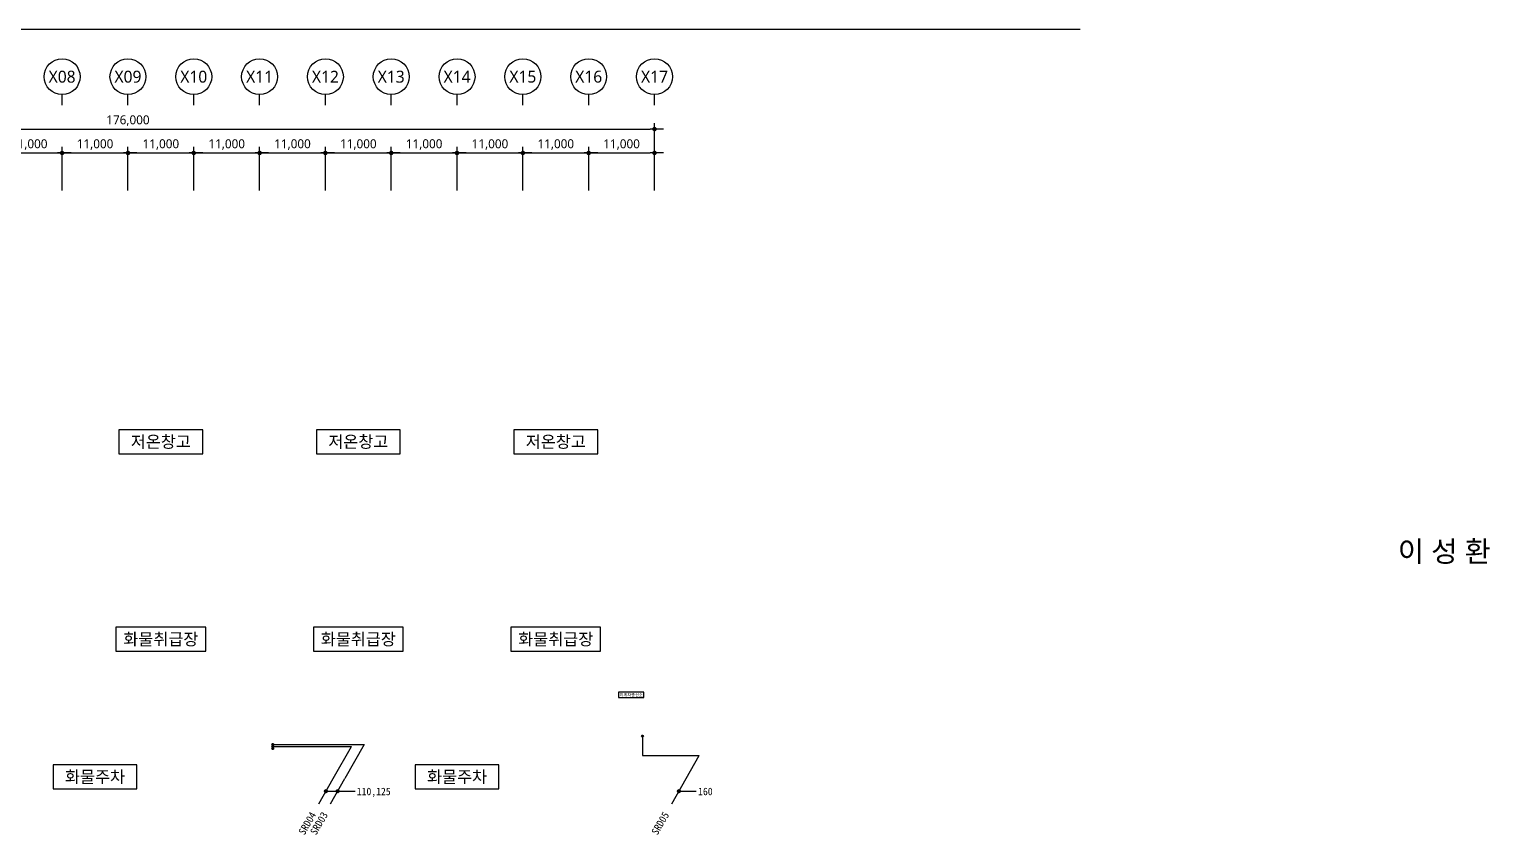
# Model space of a CAD drawing. Header units: millimetres. Extents: x 5104319 to 7084979, y 3076390 to 3633130.
# Drawn here: x 5647437 to 5891528, y 3230421 to 3365030 of the extents above; entities that cross this region are included whole.
import ezdxf
from ezdxf.enums import TextEntityAlignment as Align

# ---------------------------------------------------------------- set-up
doc = ezdxf.new("R2010")
doc.units = ezdxf.units.MM
doc.header["$PDMODE"] = 1
doc.layers.get('Defpoints').update_dxf_attribs({"color": 140})
for name, color, linetype, lineweight in [('A-AXIS-BUBL', 7, 'Continuous', 25), ('A-BORD-TEXT', 3, 'Continuous', 25), ('A-DIMS', 7, 'Continuous', 25), ('A-XXXX-TXT2', 3, 'Continuous', 25)]:
    doc.layers.add(name, color=color, linetype=linetype, lineweight=lineweight)
for name, color, linetype in [('ARCH', 8, 'Continuous'), ('사이포닉0', 3, 'Continuous'), ('사이포닉1', 3, 'Continuous')]:
    doc.layers.add(name, color=color, linetype=linetype)
doc.styles.add('HY울릉도L', font='')
doc.styles.add('XR-평면도$0$맑은 고딕', font='malgun.ttf')
doc.styles.add('맑은고딕', font='malgun.ttf')
doc.styles.add('사이포닉', font='')
doc.styles.get('HY울릉도L').set_extended_font_data('Dotum')
doc.styles.get('사이포닉').set_extended_font_data('GulimChe')
doc.dimstyles.new('CDIM', dxfattribs={"dimtxt": 3, "dimasz": 1.5, "dimexe": 2, "dimexo": 1, "dimgap": 1, "dimtad": 1, "dimdec": 0, "dimrnd": 0.5, "dimzin": 0, "dimdsep": 32, "dimlunit": 6, "dimtxsty": 'HY울릉도L', "dimblk1": '_CIDOT', "dimblk2": '_CIDOT', "dimsah": 1, "dimcen": 5.5, "dimclrd": 2, "dimclre": 2, "dimclrt": 7, "dimadec": 0, "dimazin": 0, "dimtfac": 1, "dimtdec": 0, "dimtix": 1, "dimtmove": 2, "dimatfit": 1, "dimldrblk": '_CIDOT', "dimfxl": 1, "dimtolj": 1, "dimtzin": 0, "dimlwd": -1, "dimarcsym": 0})

# ---------------------------------------------------------------- blocks, each defined once
blk = doc.blocks.new('_CIDOT')
at = {"color": 0, "linetype": 'ByBlock'}
blk.add_line((2, 0), (-1, 0), dxfattribs=at)
at = {"color": 0, "linetype": 'ByBlock', "const_width": 0.5}
blk.add_lwpolyline([(-0.25, 0, 1), (0.25, 0, 1)], format="xyb", close=True, dxfattribs=at)
blk = doc.blocks.new('*D33')
at = {"layer": 'A-DIMS', "lineweight": -2, "transparency": 16777216}
for p, q in [((192693, 255621), (192693, 262871)), ((203693, 255621), (203693, 262871))]:
    blk.add_line(p, q, dxfattribs=at)
at = {"layer": 'A-DIMS', "transparency": 16777216}
blk.add_line((193443, 261871), (202943, 261871), dxfattribs=at)
at = {"layer": 'Defpoints', "color": 0, "transparency": 16777216}
for p in [(203693, 261871), (192693, 255121), (203693, 255121)]:
    blk.add_point(p, dxfattribs=at)
at = {"layer": 'A-DIMS', "transparency": 16777216, "xscale": 750, "yscale": 750, "zscale": 750, "rotation": 180}
blk.add_blockref('_CIDOT', (192693, 261871), dxfattribs=at)
at = {"layer": 'A-DIMS', "transparency": 16777216, "xscale": 750, "yscale": 750, "zscale": 750}
blk.add_blockref('_CIDOT', (203693, 261871), dxfattribs=at)
at = {"layer": 'A-DIMS', "color": 3, "transparency": 16777216, "insert": (198193, 263275), "char_height": 1500, "attachment_point": 5, "style": '맑은고딕'}
blk.add_mtext('\\A1;11,000', dxfattribs=at)
blk = doc.blocks.new('*D34')
at = {"layer": 'A-DIMS', "lineweight": -2, "transparency": 16777216}
for p, q in [((203693, 255621), (203693, 262871)), ((214693, 255621), (214693, 262871))]:
    blk.add_line(p, q, dxfattribs=at)
at = {"layer": 'A-DIMS', "transparency": 16777216}
blk.add_line((204443, 261871), (213943, 261871), dxfattribs=at)
at = {"layer": 'Defpoints', "color": 0, "transparency": 16777216}
for p in [(214693, 261871), (203693, 255121), (214693, 255121)]:
    blk.add_point(p, dxfattribs=at)
at = {"layer": 'A-DIMS', "transparency": 16777216, "xscale": 750, "yscale": 750, "zscale": 750, "rotation": 180}
blk.add_blockref('_CIDOT', (203693, 261871), dxfattribs=at)
at = {"layer": 'A-DIMS', "transparency": 16777216, "xscale": 750, "yscale": 750, "zscale": 750}
blk.add_blockref('_CIDOT', (214693, 261871), dxfattribs=at)
at = {"layer": 'A-DIMS', "color": 3, "transparency": 16777216, "insert": (209193, 263275), "char_height": 1500, "attachment_point": 5, "style": '맑은고딕'}
blk.add_mtext('\\A1;11,000', dxfattribs=at)
blk = doc.blocks.new('*D35')
at = {"layer": 'A-DIMS', "lineweight": -2, "transparency": 16777216}
for p, q in [((214693, 255621), (214693, 262871)), ((225693, 255621), (225693, 262871))]:
    blk.add_line(p, q, dxfattribs=at)
at = {"layer": 'A-DIMS', "transparency": 16777216}
blk.add_line((215443, 261871), (224943, 261871), dxfattribs=at)
at = {"layer": 'Defpoints', "color": 0, "transparency": 16777216}
for p in [(225693, 261871), (214693, 255121), (225693, 255121)]:
    blk.add_point(p, dxfattribs=at)
at = {"layer": 'A-DIMS', "transparency": 16777216, "xscale": 750, "yscale": 750, "zscale": 750, "rotation": 180}
blk.add_blockref('_CIDOT', (214693, 261871), dxfattribs=at)
at = {"layer": 'A-DIMS', "transparency": 16777216, "xscale": 750, "yscale": 750, "zscale": 750}
blk.add_blockref('_CIDOT', (225693, 261871), dxfattribs=at)
at = {"layer": 'A-DIMS', "color": 3, "transparency": 16777216, "insert": (220193, 263275), "char_height": 1500, "attachment_point": 5, "style": '맑은고딕'}
blk.add_mtext('\\A1;11,000', dxfattribs=at)
blk = doc.blocks.new('*D36')
at = {"layer": 'A-DIMS', "lineweight": -2, "transparency": 16777216}
for p, q in [((225693, 255621), (225693, 262871)), ((236693, 255621), (236693, 262871))]:
    blk.add_line(p, q, dxfattribs=at)
at = {"layer": 'A-DIMS', "transparency": 16777216}
blk.add_line((226443, 261871), (235943, 261871), dxfattribs=at)
at = {"layer": 'Defpoints', "color": 0, "transparency": 16777216}
for p in [(236693, 261871), (225693, 255121), (236693, 255121)]:
    blk.add_point(p, dxfattribs=at)
at = {"layer": 'A-DIMS', "transparency": 16777216, "xscale": 750, "yscale": 750, "zscale": 750, "rotation": 180}
blk.add_blockref('_CIDOT', (225693, 261871), dxfattribs=at)
at = {"layer": 'A-DIMS', "transparency": 16777216, "xscale": 750, "yscale": 750, "zscale": 750}
blk.add_blockref('_CIDOT', (236693, 261871), dxfattribs=at)
at = {"layer": 'A-DIMS', "color": 3, "transparency": 16777216, "insert": (231193, 263275), "char_height": 1500, "attachment_point": 5, "style": '맑은고딕'}
blk.add_mtext('\\A1;11,000', dxfattribs=at)
blk = doc.blocks.new('*D37')
at = {"layer": 'A-DIMS', "lineweight": -2, "transparency": 16777216}
for p, q in [((236693, 255621), (236693, 262871)), ((247693, 255621), (247693, 262871))]:
    blk.add_line(p, q, dxfattribs=at)
at = {"layer": 'A-DIMS', "transparency": 16777216}
blk.add_line((237443, 261871), (246943, 261871), dxfattribs=at)
at = {"layer": 'Defpoints', "color": 0, "transparency": 16777216}
for p in [(247693, 261871), (236693, 255121), (247693, 255121)]:
    blk.add_point(p, dxfattribs=at)
at = {"layer": 'A-DIMS', "transparency": 16777216, "xscale": 750, "yscale": 750, "zscale": 750, "rotation": 180}
blk.add_blockref('_CIDOT', (236693, 261871), dxfattribs=at)
at = {"layer": 'A-DIMS', "transparency": 16777216, "xscale": 750, "yscale": 750, "zscale": 750}
blk.add_blockref('_CIDOT', (247693, 261871), dxfattribs=at)
at = {"layer": 'A-DIMS', "color": 3, "transparency": 16777216, "insert": (242193, 263275), "char_height": 1500, "attachment_point": 5, "style": '맑은고딕'}
blk.add_mtext('\\A1;11,000', dxfattribs=at)
blk = doc.blocks.new('*D38')
at = {"layer": 'A-DIMS', "lineweight": -2, "transparency": 16777216}
for p, q in [((247693, 255621), (247693, 262871)), ((258693, 255621), (258693, 262871))]:
    blk.add_line(p, q, dxfattribs=at)
at = {"layer": 'A-DIMS', "transparency": 16777216}
blk.add_line((248443, 261871), (257943, 261871), dxfattribs=at)
at = {"layer": 'Defpoints', "color": 0, "transparency": 16777216}
for p in [(258693, 261871), (247693, 255121), (258693, 255121)]:
    blk.add_point(p, dxfattribs=at)
at = {"layer": 'A-DIMS', "transparency": 16777216, "xscale": 750, "yscale": 750, "zscale": 750, "rotation": 180}
blk.add_blockref('_CIDOT', (247693, 261871), dxfattribs=at)
at = {"layer": 'A-DIMS', "transparency": 16777216, "xscale": 750, "yscale": 750, "zscale": 750}
blk.add_blockref('_CIDOT', (258693, 261871), dxfattribs=at)
at = {"layer": 'A-DIMS', "color": 3, "transparency": 16777216, "insert": (253193, 263275), "char_height": 1500, "attachment_point": 5, "style": '맑은고딕'}
blk.add_mtext('\\A1;11,000', dxfattribs=at)
blk = doc.blocks.new('*D39')
at = {"layer": 'A-DIMS', "lineweight": -2, "transparency": 16777216}
for p, q in [((258693, 255621), (258693, 262871)), ((269693, 255621), (269693, 262871))]:
    blk.add_line(p, q, dxfattribs=at)
at = {"layer": 'A-DIMS', "transparency": 16777216}
blk.add_line((259443, 261871), (268943, 261871), dxfattribs=at)
at = {"layer": 'Defpoints', "color": 0, "transparency": 16777216}
for p in [(269693, 261871), (258693, 255121), (269693, 255121)]:
    blk.add_point(p, dxfattribs=at)
at = {"layer": 'A-DIMS', "transparency": 16777216, "xscale": 750, "yscale": 750, "zscale": 750, "rotation": 180}
blk.add_blockref('_CIDOT', (258693, 261871), dxfattribs=at)
at = {"layer": 'A-DIMS', "transparency": 16777216, "xscale": 750, "yscale": 750, "zscale": 750}
blk.add_blockref('_CIDOT', (269693, 261871), dxfattribs=at)
at = {"layer": 'A-DIMS', "color": 3, "transparency": 16777216, "insert": (264193, 263275), "char_height": 1500, "attachment_point": 5, "style": '맑은고딕'}
blk.add_mtext('\\A1;11,000', dxfattribs=at)
blk = doc.blocks.new('*D40')
at = {"layer": 'A-DIMS', "lineweight": -2, "transparency": 16777216}
for p, q in [((269693, 255621), (269693, 262871)), ((280693, 255621), (280693, 262871))]:
    blk.add_line(p, q, dxfattribs=at)
at = {"layer": 'A-DIMS', "transparency": 16777216}
blk.add_line((270443, 261871), (279943, 261871), dxfattribs=at)
at = {"layer": 'Defpoints', "color": 0, "transparency": 16777216}
for p in [(280693, 261871), (269693, 255121), (280693, 255121)]:
    blk.add_point(p, dxfattribs=at)
at = {"layer": 'A-DIMS', "transparency": 16777216, "xscale": 750, "yscale": 750, "zscale": 750, "rotation": 180}
blk.add_blockref('_CIDOT', (269693, 261871), dxfattribs=at)
at = {"layer": 'A-DIMS', "transparency": 16777216, "xscale": 750, "yscale": 750, "zscale": 750}
blk.add_blockref('_CIDOT', (280693, 261871), dxfattribs=at)
at = {"layer": 'A-DIMS', "color": 3, "transparency": 16777216, "insert": (275193, 263275), "char_height": 1500, "attachment_point": 5, "style": '맑은고딕'}
blk.add_mtext('\\A1;11,000', dxfattribs=at)
blk = doc.blocks.new('*D41')
at = {"layer": 'A-DIMS', "lineweight": -2, "transparency": 16777216}
for p, q in [((280693, 255621), (280693, 262871)), ((291693, 255621), (291693, 262871))]:
    blk.add_line(p, q, dxfattribs=at)
at = {"layer": 'A-DIMS', "transparency": 16777216}
blk.add_line((281443, 261871), (290943, 261871), dxfattribs=at)
at = {"layer": 'Defpoints', "color": 0, "transparency": 16777216}
for p in [(291693, 261871), (280693, 255121), (291693, 255121)]:
    blk.add_point(p, dxfattribs=at)
at = {"layer": 'A-DIMS', "transparency": 16777216, "xscale": 750, "yscale": 750, "zscale": 750, "rotation": 180}
blk.add_blockref('_CIDOT', (280693, 261871), dxfattribs=at)
at = {"layer": 'A-DIMS', "transparency": 16777216, "xscale": 750, "yscale": 750, "zscale": 750}
blk.add_blockref('_CIDOT', (291693, 261871), dxfattribs=at)
at = {"layer": 'A-DIMS', "color": 3, "transparency": 16777216, "insert": (286193, 263275), "char_height": 1500, "attachment_point": 5, "style": '맑은고딕'}
blk.add_mtext('\\A1;11,000', dxfattribs=at)
blk = doc.blocks.new('*D42')
at = {"layer": 'A-DIMS', "lineweight": -2, "transparency": 16777216}
for p, q in [((126693, 255621), (126693, 266871)), ((302693, 255621), (302693, 266871))]:
    blk.add_line(p, q, dxfattribs=at)
at = {"layer": 'A-DIMS', "transparency": 16777216}
blk.add_line((127443, 265871), (301943, 265871), dxfattribs=at)
at = {"layer": 'Defpoints', "color": 0, "transparency": 16777216}
for p in [(302693, 265871), (126693, 255121), (302693, 255121)]:
    blk.add_point(p, dxfattribs=at)
at = {"layer": 'A-DIMS', "transparency": 16777216, "xscale": 750, "yscale": 750, "zscale": 750, "rotation": 180}
blk.add_blockref('_CIDOT', (126693, 265871), dxfattribs=at)
at = {"layer": 'A-DIMS', "transparency": 16777216, "xscale": 750, "yscale": 750, "zscale": 750}
blk.add_blockref('_CIDOT', (302693, 265871), dxfattribs=at)
at = {"layer": 'A-DIMS', "color": 3, "transparency": 16777216, "insert": (214693, 267275), "char_height": 1500, "attachment_point": 5, "style": '맑은고딕'}
blk.add_mtext('\\A1;176,000', dxfattribs=at)
blk = doc.blocks.new('*D43')
at = {"layer": 'A-DIMS', "lineweight": -2, "transparency": 16777216}
for p, q in [((291693, 255621), (291693, 262871)), ((302693, 255621), (302693, 262871))]:
    blk.add_line(p, q, dxfattribs=at)
at = {"layer": 'A-DIMS', "transparency": 16777216}
blk.add_line((292443, 261871), (301943, 261871), dxfattribs=at)
at = {"layer": 'Defpoints', "color": 0, "transparency": 16777216}
for p in [(302693, 261871), (291693, 255121), (302693, 255121)]:
    blk.add_point(p, dxfattribs=at)
at = {"layer": 'A-DIMS', "transparency": 16777216, "xscale": 750, "yscale": 750, "zscale": 750, "rotation": 180}
blk.add_blockref('_CIDOT', (291693, 261871), dxfattribs=at)
at = {"layer": 'A-DIMS', "transparency": 16777216, "xscale": 750, "yscale": 750, "zscale": 750}
blk.add_blockref('_CIDOT', (302693, 261871), dxfattribs=at)
at = {"layer": 'A-DIMS', "color": 3, "transparency": 16777216, "insert": (297193, 263275), "char_height": 1500, "attachment_point": 5, "style": '맑은고딕'}
blk.add_mtext('\\A1;11,000', dxfattribs=at)
blk = doc.blocks.new('글_화물주차')
at = {"layer": 'A-XXXX-TXT2', "color": 0}
blk.add_lwpolyline([(-7000, -2000), (7000, -2000), (7000, 2000), (-7000, 2000)], close=True, dxfattribs=at)
at = {"layer": 'A-XXXX-TXT2', "style": '맑은고딕'}
blk.add_text('화물주차', height=2000, dxfattribs=at).set_placement((0, 0), align=Align.MIDDLE_CENTER)
blk = doc.blocks.new('글_지게차충전소')
at = {"layer": 'A-XXXX-TXT2', "color": 0, "ltscale": 100}
blk.add_lwpolyline([(-2100, 450), (-2100, -450), (2100, -450), (2100, 450)], close=True, dxfattribs=at)
at = {"layer": 'A-XXXX-TXT2', "ltscale": 100, "style": 'XR-평면도$0$맑은 고딕'}
blk.add_text('지게차충전소', height=500, dxfattribs=at).set_placement((0, 0), align=Align.MIDDLE_CENTER)
blk = doc.blocks.new('글_작업장')
at = {"layer": 'A-XXXX-TXT2', "color": 0}
blk.add_lwpolyline([(-7500, -2000), (7500, -2000), (7500, 2000), (-7500, 2000)], close=True, dxfattribs=at)
at = {"layer": 'A-XXXX-TXT2', "style": '맑은고딕'}
blk.add_text('화물취급장', height=2000, dxfattribs=at).set_placement((0, 0), align=Align.MIDDLE_CENTER)
blk = doc.blocks.new('글_저온창고')
at = {"layer": 'A-XXXX-TXT2', "color": 0}
blk.add_lwpolyline([(-7000, -2000), (7000, -2000), (7000, 2000), (-7000, 2000)], close=True, dxfattribs=at)
at = {"layer": 'A-XXXX-TXT2', "style": '맑은고딕'}
blk.add_text('저온창고', height=2000, dxfattribs=at).set_placement((0, 0), align=Align.MIDDLE_CENTER)
blk = doc.blocks.new('DIM(210222)')
for p, q in [((203693, 269870.6), (203693, 271620.6)), ((214693, 269870.6), (214693, 271620.6)), ((225693, 269870.6), (225693, 271620.6)), ((236693, 269870.6), (236693, 271620.6)), ((247693, 269870.6), (247693, 271620.6)), ((258693, 269870.6), (258693, 271620.6)), ((269693, 269870.6), (269693, 271620.6)), ((280693, 269870.6), (280693, 271620.6)), ((291693, 269870.6), (291693, 271620.6)), ((302693, 269870.6), (302693, 271620.6))]:
    blk.add_line(p, q)
at = {"layer": 'A-AXIS-BUBL', "ltscale": 0.2}
for centre in [(203693, 274620.6), (214693, 274620.6), (225693, 274620.6), (236693, 274620.6), (247693, 274620.6), (258693, 274620.6), (269693, 274620.6), (280693, 274620.6), (291693, 274620.6), (302693, 274620.6)]:
    blk.add_circle(centre, 3000, dxfattribs=at)
at = {"layer": 'A-XXXX-TXT2', "ltscale": 0.2, "style": '맑은고딕'}
for s, p in [('X08', (203693, 274620.6)), ('X09', (214693, 274620.6)), ('X10', (225693, 274620.6)), ('X11', (236693, 274620.6)), ('X12', (247693, 274620.6)), ('X13', (258693, 274620.6)), ('X14', (269693, 274620.6)), ('X15', (280693, 274620.6)), ('X16', (291693, 274620.6)), ('X17', (302693, 274620.6))]:
    blk.add_text(s, height=2000, dxfattribs=at).set_placement(p, align=Align.MIDDLE)
at = {"layer": 'A-DIMS'}
for p1, p2, distance, picture, middle in [((126693, 255120.6), (302693, 255120.6), 10750, '*D42', (214693, 267275.5)), ((192693, 255120.6), (203693, 255120.6), 6750, '*D33', (198193, 263275.5)), ((203693, 255120.6), (214693, 255120.6), 6750, '*D34', (209193, 263275.5)), ((214693, 255120.6), (225693, 255120.6), 6750, '*D35', (220193, 263275.5)), ((225693, 255120.6), (236693, 255120.6), 6750, '*D36', (231193, 263275.5)), ((236693, 255120.6), (247693, 255120.6), 6750, '*D37', (242193, 263275.5)), ((247693, 255120.6), (258693, 255120.6), 6750, '*D38', (253193, 263275.5)), ((258693, 255120.6), (269693, 255120.6), 6750, '*D39', (264193, 263275.5)), ((269693, 255120.6), (280693, 255120.6), 6750, '*D40', (275193, 263275.5)), ((280693, 255120.6), (291693, 255120.6), 6750, '*D41', (286193, 263275.5)), ((291693, 255120.6), (302693, 255120.6), 6750, '*D43', (297193, 263275.5))]:
    dim = blk.add_aligned_dim(p1=p1, p2=p2, distance=distance, dimstyle='CDIM', override={"dimscale": 500, "dimtxsty": '맑은고딕', "dimclrd": 256, "dimclre": 256, "dimclrt": 3}, dxfattribs=at)
    dim.commit()
    dim.dimension.update_dxf_attribs({"geometry": picture, "text_midpoint": middle})

msp = doc.modelspace()

# ---------------------------------------------------------------- linework, layer by layer
msp.add_line((5104318.8, 3365030.2), (5823068.8, 3365030.2))
at = {"layer": '사이포닉0', "color": 1}
for p, q in [((5750147.5, 3246910.8), (5749697.5, 3246910.8)), ((5749922.5, 3246685.8), (5749922.5, 3247135.8)), ((5688353.7, 3245514.4), (5687903.7, 3245514.4)), ((5688353.7, 3245164.4), (5687903.7, 3245164.4)), ((5688353.7, 3244814.4), (5687903.7, 3244814.4)), ((5688128.7, 3245289.4), (5688128.7, 3245739.4)), ((5688128.7, 3244939.4), (5688128.7, 3245389.4)), ((5688128.7, 3244589.4), (5688128.7, 3245039.4))]:
    msp.add_line(p, q, dxfattribs=at)
at = {"layer": '사이포닉0'}
for centre in [(5749922.5, 3246910.8), (5688128.7, 3245514.4), (5688128.7, 3245164.4), (5688128.7, 3244814.4)]:
    msp.add_circle(centre, 150, dxfattribs=at)
at = {"layer": '사이포닉1', "color": 1}
for p, q in [((5688128.7, 3245514.4), (5703427.2, 3245514.4)), ((5688128.7, 3245164.4), (5701279.4, 3245164.4)), ((5698233.8, 3239798.4), (5701279.4, 3245164.4)), ((5703427.2, 3245514.4), (5700183, 3239798.4)), ((5757220.1, 3239798.4), (5759422.5, 3243679)), ((5697047.4, 3237708.2), (5701887.3, 3237708.2)), ((5756033.7, 3237708.2), (5758924.4, 3237708.2))]:
    msp.add_line(p, q, dxfattribs=at)
at = {"layer": '사이포닉1', "color": 2}
for p, q in [((5695861.1, 3235617.9), (5698233.8, 3239798.4)), ((5697810.2, 3235617.9), (5700183, 3239798.4)), ((5754847.3, 3235617.9), (5757220.1, 3239798.4))]:
    msp.add_line(p, q, dxfattribs=at)
at = {"layer": '사이포닉1', "color": 1}
msp.add_lwpolyline([(5749922.5, 3246910.8), (5749922.5, 3243679), (5759422.5, 3243679)], dxfattribs=at)
for centre, radius in [((5697047.4, 3237708.2), 265.8), ((5697047.4, 3237708.2), 181.3), ((5698996.6, 3237708.2), 265.8), ((5698996.6, 3237708.2), 181.3), ((5756033.7, 3237708.2), 265.8), ((5756033.7, 3237708.2), 181.3)]:
    msp.add_circle(centre, radius, dxfattribs=at)

# ---------------------------------------------------------------- block references
msp.add_blockref('DIM(210222)', (5449243.8, 3082480.2))
at = {"layer": 'ARCH'}
for name, p in [('글_저온창고', (5669436.8, 3296100.8)), ('글_저온창고', (5702436.8, 3296100.8)), ('글_저온창고', (5735436.8, 3296100.8)), ('글_작업장', (5669436.8, 3263100.8)), ('글_작업장', (5702436.8, 3263100.8)), ('글_작업장', (5735436.8, 3263100.8)), ('글_지게차충전소', (5748036.8, 3253800.8)), ('글_화물주차', (5658436.8, 3240100.8)), ('글_화물주차', (5718936.8, 3240100.8))]:
    msp.add_blockref(name, p, dxfattribs=at)

# ---------------------------------------------------------------- texts
at = {"layer": 'A-BORD-TEXT', "style": '맑은고딕'}
msp.add_text('이 성 환', height=3500, dxfattribs=at).set_placement((5891704.3, 3276026.5), align=Align.RIGHT)
msp.add_text('이 성 환', height=3500, dxfattribs=at).set_placement((5891704.3, 3276026.5), align=Align.RIGHT)
at = {"layer": '사이포닉1', "color": 2, "style": '사이포닉'}
for s, p in [('110,125', (5702187.5, 3237037.1)), ('160', (5759224.6, 3237037.1))]:
    msp.add_text(s, height=1250, dxfattribs=at).set_placement(p)
for s, p in [('SRD04', (5693442.6, 3230274.7)), ('SRD03', (5695391.7, 3230274.7)), ('SRD05', (5752428.8, 3230274.7))]:
    msp.add_text(s, height=1250, rotation=60.000001, dxfattribs=at).set_placement(p)

doc.saveas('drawing.dxf')
